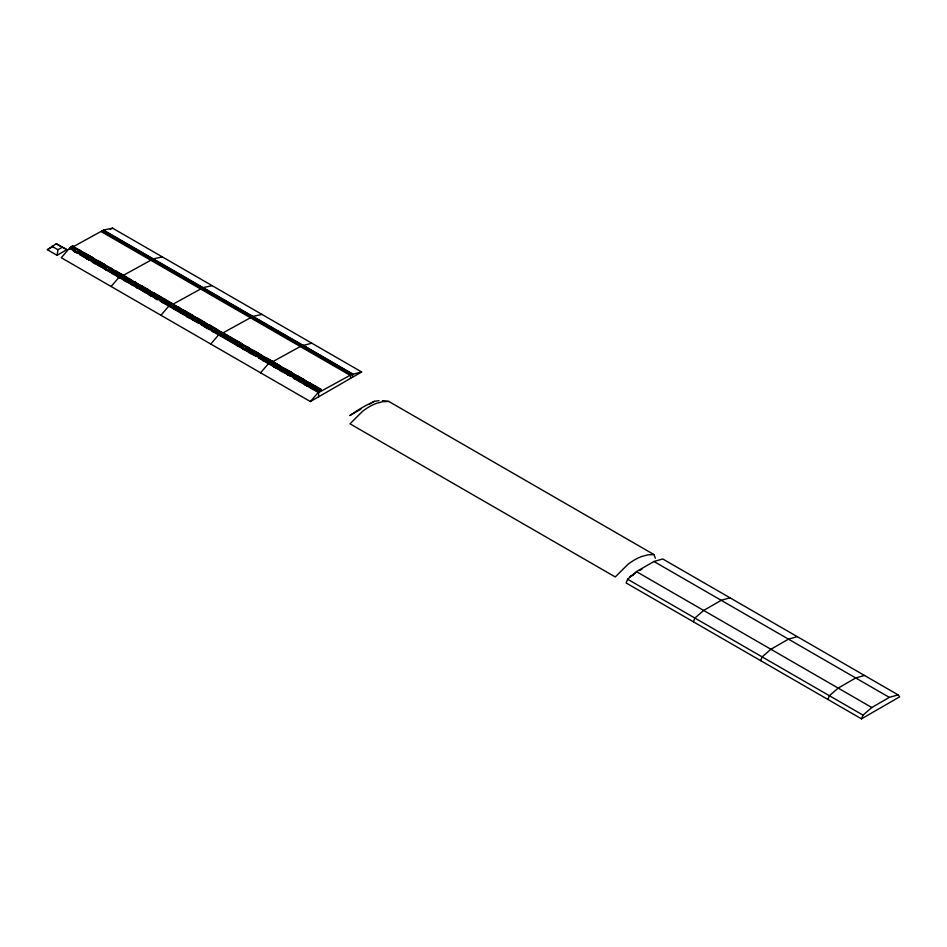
<?xml version="1.0" encoding="UTF-8"?>
<svg xmlns="http://www.w3.org/2000/svg" width="947" height="947" viewBox="0 0 947 947"><rect width="100%" height="100%" fill="white"/><g stroke="black" fill="none" stroke-linecap="round" stroke-linejoin="round"><path stroke-width="1.42" d="M57.069 255.299L57.968 249.759L62.313 247.238L66.87 249.641L57.069 255.299L47.35 249.688L56.264 243.746L66.87 249.641M69.676 249.239L70.398 247.38L72.777 246.007L78.199 249.759M74.387 251.961L75.867 249.298L78.009 249.061M88.698 260.224L89.42 258.365L91.8 256.992L97.044 260.638M93.232 262.84L94.712 260.176L96.854 259.94M94.901 263.799L95.611 261.94L97.991 260.567L103.057 263.526L103.247 264.213L100.702 265.681M99.423 266.415L100.915 263.751L103.057 263.526M101.092 267.385L101.814 265.515L104.194 264.142L109.438 267.8M105.626 270.002L107.106 267.338L109.248 267.101M113.498 274.535L114.978 271.872L119.5 274.488L121.121 273.92L128.023 278.525M119.5 278.004L120.979 275.34L125.691 278.063L126.543 277.578M125.951 281.733L126.661 279.862L129.041 278.489L134.474 282.242L130.662 284.443L132.142 281.78L134.285 281.555M132.32 285.414L133.042 283.544L135.421 282.17L140.665 285.828M136.853 288.03L138.333 285.367L140.476 285.13M143.056 291.605L144.536 288.942L146.678 288.705L146.868 289.403L144.323 290.871M144.725 292.564L145.436 290.705L147.815 289.332L153.059 292.978M150.916 296.151L152.408 293.487L156.93 296.103L158.54 295.523L159.262 296.565M157.119 299.726L157.829 297.867L160.209 296.494L165.275 299.441L165.465 300.14L162.92 301.608M161.641 302.342L163.133 299.678L165.275 299.441M163.31 303.3L164.802 300.637L166.412 300.069L171.466 303.016L171.656 303.715L169.111 305.183M169.324 306.769L170.046 304.91L172.413 303.537L177.847 307.29L174.035 309.491L175.515 306.828L177.657 306.591M175.763 310.498L177.255 307.834L178.865 307.254L184.298 311.007M182.144 314.179L183.635 311.516L188.157 314.132L190.3 313.895L190.489 314.593L186.677 316.795L188.157 314.132M188.346 317.754L189.069 315.896L191.436 314.522L196.692 318.168M192.88 320.37L194.36 317.707L196.503 317.47M194.549 321.329L196.029 318.666L200.551 321.282L202.694 321.045L202.883 321.743L200.35 323.211M206.943 328.491L208.423 325.827L212.957 328.443L214.567 327.863L215.289 328.905M211.465 331.107L212.957 328.443M213.134 332.066L214.626 329.402L216.236 328.834L221.48 332.48M217.668 334.682L219.148 332.018L221.29 331.781M219.148 335.534L220.627 332.87L225.339 335.593L227.481 335.356L227.671 336.055L225.126 337.523M236.501 345.56L237.981 342.897L239.591 342.317L240.313 343.359M238.171 346.519L238.881 344.661L241.26 343.288L246.516 346.933M242.692 349.135L244.184 346.472L246.327 346.235M244.362 350.094L245.853 347.431L247.463 346.862L252.707 350.508M250.564 353.681L252.044 351.017L253.654 350.437L258.72 353.397L258.91 354.083L256.365 355.551M262.958 360.831L264.438 358.167L268.972 360.783L270.582 360.215L271.304 361.245M268.972 364.299L270.451 361.636L275.163 364.358L277.305 364.122L277.495 364.82L273.683 367.022L275.163 364.358M275.411 368.028L276.891 365.364L278.513 364.784L283.934 368.537M281.792 371.709L283.271 369.046L284.893 368.466L289.948 371.425L290.137 372.124L287.592 373.592M287.995 375.284L289.474 372.621L291.084 372.053L296.328 375.699M294.186 378.859L295.665 376.196L300.199 378.812L302.342 378.575L302.531 379.274L298.719 381.475L300.199 378.812M300.388 382.446L301.099 380.576L303.478 379.202L308.734 382.848M306.579 386.021L308.071 383.357L312.593 385.974L314.735 385.737L314.925 386.435L312.38 387.903M311.113 388.637L312.593 385.974M312.782 389.596L313.504 387.737L315.884 386.364L320.938 389.312L321.128 390.01L318.583 391.478M627.648 579.244L626.121 582.961L861.498 718.856L899.65 696.826L898.123 694.873L662.746 558.979L653.963 561.488L636.42 571.621L627.648 579.244L863.025 715.139L871.796 707.516L889.351 697.383L898.123 694.873M693.37 621.788L694.897 618.071L703.668 610.448L721.223 600.315L729.995 597.806M760.619 660.615L762.146 656.898L770.917 649.275L788.472 639.142L797.244 636.633M827.867 699.442L829.394 695.725L838.178 688.102L855.721 677.969L864.493 675.46M861.498 718.856L863.025 715.139M76.316 252.056L79.217 249.724L84.65 253.476M81.028 254.767L83.17 252.529L84.461 252.79M82.697 255.737L83.987 253.985L88.521 256.601L90.663 256.365L90.841 257.063L87.029 259.265L88.521 256.601M107.484 270.049L110.397 267.729L115.641 271.375M115.451 270.676L113.309 270.913L111.829 273.576L116.588 271.304L121.642 274.251M119.5 274.488L118.02 277.151L122.601 274.772L127.833 277.826M125.691 278.063L124.211 280.726L126.756 279.258M138.712 288.077L140.002 286.325L144.536 288.942M152.881 292.292L150.739 292.516L149.247 295.18L154.018 292.907L159.072 295.866M156.93 296.103L155.45 298.767L157.995 297.299M168.033 305.005L170.176 302.768L171.466 303.016M184.109 310.32L181.966 310.545L180.475 313.208L185.245 310.936L190.3 313.895M199.261 323.034L200.551 321.282M200.93 323.992L203.842 321.672L209.086 325.33M208.896 324.632L206.754 324.868L205.274 327.532L210.033 325.247L215.099 328.207M224.048 337.345L225.339 335.593M225.777 338.339L228.689 336.019L233.921 339.085L234.11 339.772L231.577 341.24M230.488 341.062L232.631 338.825L233.921 339.085M232.157 342.033L235.069 339.701L240.124 342.66M252.518 349.81L250.375 350.047L248.895 352.71L251.44 351.242M255.288 355.374L257.43 353.136L258.72 353.397M256.945 356.344L259.857 354.012L265.101 357.67M261.479 358.96L263.621 356.711L264.911 356.972M268.972 360.783L267.492 363.447L272.061 361.067L277.305 364.122M283.745 367.85L281.602 368.075L280.123 370.739L282.668 369.271M286.515 373.402L287.805 371.662L289.948 371.425M292.706 376.989L293.996 375.237L296.139 375M308.544 382.162L306.402 382.387L304.91 385.05L309.681 382.777L314.735 385.737M317.505 391.3L319.648 389.063L320.938 389.312M73.31 246.705L103.472 230.097L352.592 373.911L352.592 377.202M352.592 373.911L318.594 392.579L293.037 377.829M111.107 286.503L119.298 276.974M160.931 315.268L169.122 305.739M210.755 344.033L218.946 334.504M260.567 372.787L268.77 363.269M310.391 401.552L318.594 392.034L69.474 248.209L61.283 257.738L310.391 401.552L361.647 371.97L112.539 228.144L103.472 230.097M635.484 573.077L629.601 577.043L633.283 574.924M47.35 249.688L53.482 246.149M110.266 229.446L112.539 228.144M82.105 254.944L85.597 253.405L90.663 256.365M138.132 287.296L141.624 285.757L146.678 288.705M194.147 319.636L197.639 318.097L202.694 321.045M218.935 333.948L222.237 332.302L227.481 335.356M262.568 359.138L266.06 357.599L271.114 360.547M293.795 377.166L297.287 375.628L302.342 378.575M360.89 409.14L349.822 415.52L357.812 410.217A169.951 98.121 -60 0 1 366.418 405.245L374.396 401.327L378.989 400.652M369.484 404.168L374.396 401.327M123.134 275.47L153.296 258.862L162.363 256.909M172.958 304.236L203.12 287.616L212.175 285.674M222.77 333.001L252.944 316.381L261.999 314.44M272.594 361.766L302.768 345.146L352.592 374.325L361.647 371.97M302.768 345.56L311.823 343.205M653.998 554.575L388.755 401.433L382.706 401.682L376.172 403.458A56.204 32.447 -60 0 0 362.594 411.294L349.999 423.806L615.254 576.948L627.837 564.436A56.204 32.447 -60 0 1 641.415 556.599L647.949 554.812L653.998 554.575L655.324 558.245M382.387 400.664L388.755 401.433M103.472 230.5L203.12 288.03M204.398 288.764L301.489 344.826M101.874 231.021L350.982 374.846M101.388 231.707L350.508 375.521L350.508 378.398M653.963 561.488L889.351 697.383M636.42 571.621L871.796 707.516M72.008 246.09L76.719 248.812M78.459 249.807L83.17 252.529M84.839 253.488L89.361 256.104M91.03 257.075L95.564 259.691M97.233 260.65L101.755 263.266M103.424 264.225L107.958 266.841M109.627 267.812L114.161 270.428M115.83 271.387L120.352 274.003M128.283 278.572L132.982 281.295M134.652 282.253L139.185 284.869M140.854 285.84L145.388 288.456M147.057 289.415L151.579 292.031M153.248 292.99L157.782 295.606M159.451 296.577L163.973 299.181M165.642 300.152L170.176 302.768M171.656 303.62L176.367 306.343M178.095 307.337L182.807 310.06M184.476 311.018L189.009 313.635M190.678 314.605L195.2 317.221M196.869 318.18L201.403 320.796M203.072 321.755L207.606 324.371M209.275 325.342L213.797 327.946M215.466 328.917L220 331.533M221.48 332.385L226.191 335.108M227.919 336.102L232.631 338.825M234.3 339.784L238.833 342.4M240.502 343.37L245.024 345.986M246.694 346.945L251.227 349.561M252.896 350.52L257.43 353.136M259.087 354.095L263.621 356.711M265.29 357.682L269.824 360.298M271.304 361.15L276.003 363.873M277.743 364.867L282.455 367.59M284.124 368.549L288.657 371.165M290.327 372.135L294.848 374.74M296.518 375.71L301.051 378.327M302.72 379.285L307.242 381.901M308.911 382.86L313.445 385.476M315.114 386.447L319.648 389.063M71.155 246.575L75.867 249.298M77.607 250.304L82.318 253.015M90.178 257.56L94.712 260.176M96.381 261.135L100.915 263.751M102.584 264.722L107.106 267.338M108.775 268.297L113.309 270.913M127.431 279.069L132.142 281.78M133.811 282.751L138.333 285.367M146.205 289.9L150.739 292.516M158.599 297.062L163.133 299.678M164.802 300.637L169.324 303.253M170.803 304.105L175.515 306.828M177.255 307.834L181.966 310.545M189.826 315.091L194.36 317.707M202.22 322.252L206.754 324.868M214.626 329.402L219.148 332.018M227.079 336.599L231.778 339.31M233.447 340.281L237.981 342.897M239.65 343.856L244.184 346.472M245.853 347.431L250.375 350.047M252.044 351.017L256.578 353.622M258.247 354.592L262.769 357.208M276.891 365.364L281.602 368.075M283.271 369.046L287.805 371.662M289.474 372.621L293.996 375.237M301.868 379.783L306.402 382.387M314.262 386.932L318.796 389.548M70.398 247.38L75.109 250.103M76.837 251.097L81.549 253.82M83.218 254.779L87.751 257.395M89.42 258.365L93.954 260.981M95.611 261.94L100.145 264.556M101.814 265.515L106.348 268.131M108.017 269.102L112.539 271.706M114.208 272.677L118.742 275.293M120.222 276.145L124.933 278.868M126.661 279.862L131.373 282.585M133.042 283.544L137.575 286.16M139.245 287.13L143.766 289.746M145.436 290.705L149.969 293.321M151.638 294.28L156.172 296.896M157.829 297.867L162.363 300.471M164.032 301.442L168.566 304.058M170.046 304.91L174.745 307.633M176.485 308.627L181.197 311.35M182.866 312.309L187.399 314.925M189.069 315.896L193.59 318.5M195.26 319.47L199.793 322.087M201.462 323.045L205.984 325.661M207.653 326.62L212.187 329.236M213.856 330.207L218.39 332.823M219.858 333.675L224.569 336.386M226.309 337.392L231.021 340.115M232.69 341.074L237.212 343.69M238.881 344.661L243.415 347.265M245.084 348.236L249.617 350.852M251.286 351.81L255.808 354.427M257.477 355.385L262.011 358.002M263.68 358.972L268.202 361.588M269.682 362.441L274.393 365.151M276.133 366.158L280.845 368.88M282.514 369.839L287.036 372.455M288.705 373.414L293.239 376.03M294.908 377.001L299.43 379.617M301.099 380.576L305.632 383.192M307.302 384.151L311.835 386.767M313.504 387.737L318.026 390.353M73.31 250.967L77.145 253.18M79.702 254.648L88.639 259.809M91.196 261.289L100.133 266.45M102.69 267.93L118.02 276.784M119.298 277.518L157.628 299.643M160.185 301.122L169.122 306.283M170.401 307.017L180.617 312.924M183.173 314.392L198.503 323.247M201.06 324.714L210.009 329.887M212.554 331.355L255.998 356.439M258.543 357.907L267.492 363.068M270.049 364.548L290.48 376.35M56.264 243.746L62.313 247.238M51.907 246.256L57.968 249.759M315.884 386.364L316.594 387.394M309.681 382.777L310.403 383.819M303.478 379.202L304.2 380.244M297.287 375.628L297.997 376.657M291.084 372.053L291.806 373.082M278.513 364.784L279.223 365.826M272.061 361.067L272.783 362.097M266.06 357.599L266.77 358.629M253.654 350.437L254.376 351.479M247.463 346.862L248.185 347.892M241.26 343.288L241.982 344.317M235.069 339.701L235.779 340.742M216.236 328.834L216.946 329.864M210.033 325.247L210.755 326.289M203.842 321.672L204.552 322.714M191.436 314.522L192.158 315.552M185.245 310.936L185.967 311.977M178.865 307.254L179.587 308.296M172.413 303.537L173.135 304.567M160.209 296.494L160.931 297.524M154.018 292.907L154.728 293.949M147.815 289.332L148.537 290.362M141.624 285.757L142.334 286.787M135.421 282.17L136.143 283.212M129.041 278.489L129.763 279.531M122.601 274.772L123.311 275.802M116.588 271.304L117.31 272.334M110.397 267.729L111.107 268.759M104.194 264.142L104.916 265.184M97.991 260.567L98.713 261.597M91.8 256.992L92.51 258.022M85.597 253.405L86.319 254.447M79.217 249.724L79.939 250.766M72.777 246.007L73.487 247.037M318.594 392.034L318.594 396.829M639.722 570.449A169.951 98.121 -60 0 1 641.888 569.171"/></g></svg>
